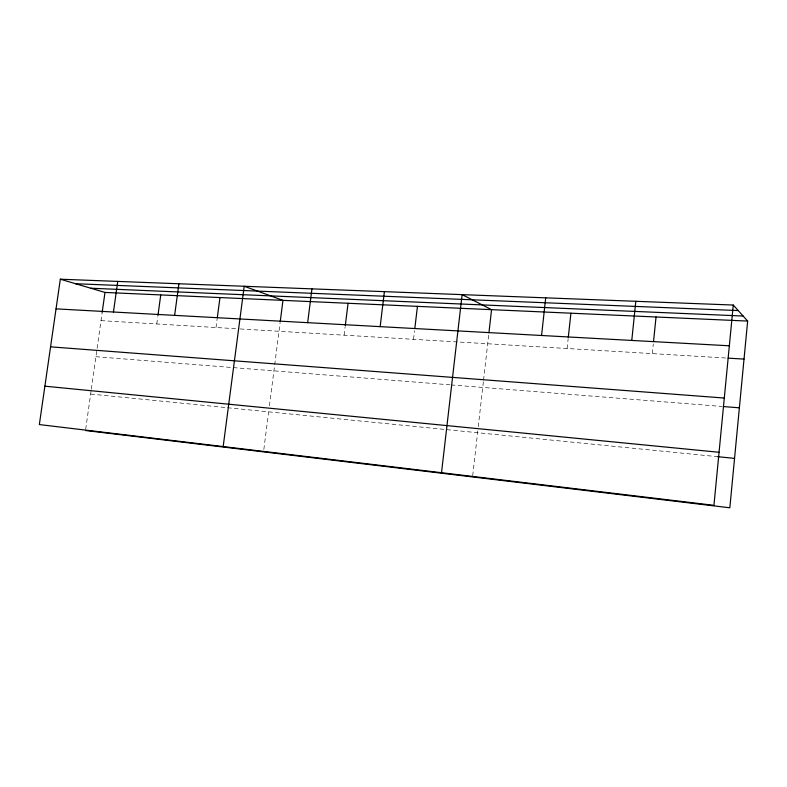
<?xml version="1.0" encoding="UTF-8"?>
<svg xmlns="http://www.w3.org/2000/svg" width="787" height="787" viewBox="0 0 787 787"><rect width="100%" height="100%" fill="white"/><g stroke="black" fill="none" stroke-linecap="round" stroke-linejoin="round"><path stroke-width="0.59" stroke-dasharray="3.94 2.95" d="M652.315 353.609L653.308 343.85M567.093 348.513L568.145 338.774M472.702 475.742L478.132 427.951M478.26 426.761L483.415 381.37M483.552 380.16L488.796 334.022M413.529 339.325L414.542 330.786M344.116 335.173L345.139 326.9M263.832 449.436L268.662 411.847M269.429 405.817L280.064 322.955M216.002 327.51L217.114 319.128M156.78 323.969L157.774 316.708M85.685 429.299L91.164 390.45M91.331 389.24L102.172 312.409M101.011 320.634L239.022 328.887M240.232 328.956L726.903 358.075M95.925 356.708L449.879 384.823M451.099 384.922L722.23 406.466M90.653 394.071L226.243 407.607M227.453 407.725L717.606 456.686"/><path stroke-width="1.18" d="M733.277 305.041L713.937 505.323L39.35 424.567L60.324 279.208L733.277 305.041L747.65 321.076L729.834 507.792L85.517 430.519M653.554 341.41L656.043 316.994M631.774 340.437L635.827 301.293M568.273 337.554L570.9 313.206M541.574 335.488L545.706 297.84M488.934 332.803L491.56 309.665L462.126 294.633L441.517 472.712M414.838 328.336L417.444 306.369M380.16 326.644L384.4 291.643M345.286 325.72L348.061 303.27M307.658 322.67L311.937 288.868M280.221 321.765L282.966 300.368L244.206 286.261L223.174 446.573M217.271 317.928L219.976 297.565M157.941 315.498L160.755 294.928M174.616 315.371L178.915 283.763M113.456 312.016L117.745 281.412M102.172 312.409L104.986 292.439L60.324 279.208M75.572 283.723L738.245 310.58M90.751 288.219L743.125 316.03M104.986 292.439L747.65 321.076M56.044 308.868L729.342 345.788M728.123 358.144L744.02 359.098M50.565 346.841L724.296 398.045M723.45 406.564L739.367 407.823M44.889 386.181L719.062 452.279M717.606 456.686L734.546 458.378"/></g></svg>
